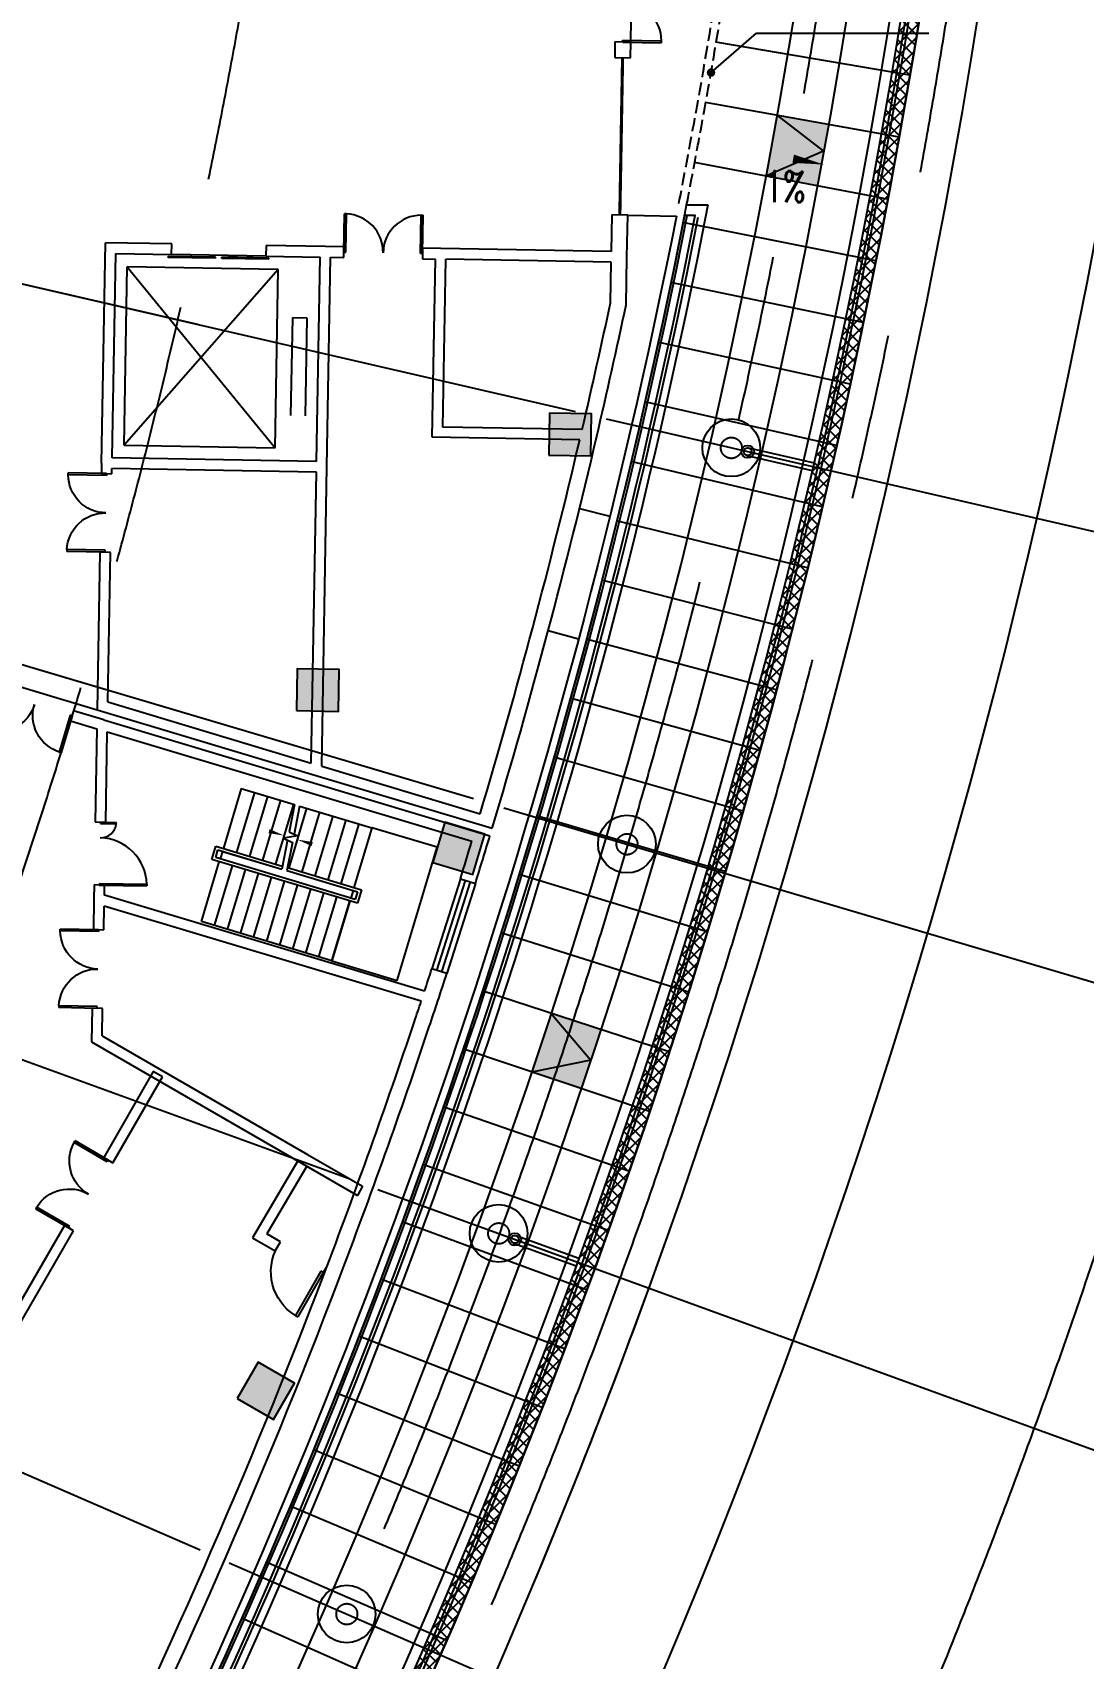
# Model space of a CAD drawing. Extents: x 1962160 to 37842216, y -162679 to 2997677.
# Drawn here: x 37725001 to 37745043, y 2705014 to 2736018 of the extents above; entities that cross this region are included whole.
import ezdxf
from ezdxf.enums import TextEntityAlignment as Align

# ---------------------------------------------------------------- set-up
doc = ezdxf.new("R2010")
doc.units = 0
doc.header["$LTSCALE"] = 1000
for name, pattern in [('__DASH', [0.35, 0.25, -0.1]), ('CENTER', [2, 1.25, -0.25, 0.25, -0.25]), ('CENTER2', [28.575000000000003, 19.05, -3.175, 3.175, -3.175]), ('DASH', [0.35, 0.25, -0.1]), ('HIDDEN', [0.375, 0.25, -0.125])]:
    doc.linetypes.add(name, pattern=pattern)
doc.layers.get('0').update_dxf_attribs({"color": 8})
doc.layers.get('Defpoints').update_dxf_attribs({"color": 8})
for name, color, linetype in [('#幕墙线-平面', 8, 'Continuous'), ('#标注', 8, 'Continuous'), ('#虚线', 8, 'HIDDEN'), ('#轴线', 8, 'CENTER2'), ('1-WIN-1', 8, 'Continuous'), ('A-AL-E', 8, 'Continuous'), ('A-COLS-PLAN-C', 8, 'DASH'), ('A-COLS-PLAN-S', 8, 'DASH'), ('A-DETL-ALUM', 8, 'Continuous'), ('A-DIMS-LEAD', 8, 'Continuous'), ('A-DIMS-SYMB', 8, 'Continuous'), ('A-FLOR', 8, 'Continuous'), ('A-FLOR-UNDR', 8, '__DASH'), ('A-GRID', 8, 'CENTER'), ('A-HATH', 8, 'Continuous'), ('A-ROOF-DRAN', 8, 'Continuous'), ('A-STRS-HRAL', 8, 'Continuous'), ('COLUMN', 8, 'Continuous'), ('DIM', 8, 'Continuous'), ('G-ACCS', 8, 'Continuous'), ('PUB_HATCH', 8, 'Continuous'), ('周边建筑', 8, 'Continuous'), ('建-填充', 8, 'Continuous'), ('水-雨水-压力流-标识', 8, 'Continuous')]:
    doc.layers.add(name, color=color, linetype=linetype)
doc.layers.add('A-X-CHEK', color=8, linetype='Continuous', plot=False)
doc.styles.add('#文字', font='jrs.shx', dxfattribs={"width": 0.7, "bigfont": 'hztxt.shx'})
doc.styles.add('_TCH_DIM', font='SIMPLEX', dxfattribs={"bigfont": 'GBCBIG'})
doc.styles.add('JHZX', font='jrs.shx', dxfattribs={"width": 0.6, "bigfont": 'jhz.shx'})
doc.dimstyles.new('JZBZ-600', dxfattribs={"dimscale": 600, "dimtxt": 3, "dimasz": 1.5, "dimexe": 1, "dimexo": 1, "dimgap": 0.5, "dimtad": 1, "dimdec": 0, "dimdsep": 46, "dimtxsty": 'JHZX', "dimblk1": 'ARCHTICK', "dimblk2": 'ARCHTICK', "dimsah": 1, "dimcen": 0, "dimclrd": 1, "dimclre": 1, "dimclrt": 2, "dimadec": 1, "dimazin": 2, "dimtfac": 1, "dimtdec": 0, "dimtix": 1, "dimtmove": 0, "dimatfit": 3, "dimfxl": 1, "dimtolj": 1, "dimlwd": -1, "dimlwe": -1, "dimarcsym": 1})

# ---------------------------------------------------------------- blocks, each defined once
blk = doc.blocks.new('排水沟区域')
at = {"layer": 'A-HATH'}
h = blk.add_hatch(dxfattribs=at)
h.set_pattern_fill('ANSI37', color=256, scale=100)
h.set_pattern_definition([(45, (0, 0), (-112.2532015133644, 112.2532015133644), []), (135, (0, 0), (-112.2532015133644, -112.2532015133644), [])])
edge = h.paths.add_edge_path()
edge.add_arc((35778522.43798675, 2918796.431129921), 1000.000000004119, 120.2513389293086, 180.0611081181993)
edge.add_arc((35647972.51224888, 2918657.177441949), 129550.0000067052, -26.115268491145287, 0.06111572363391815, ccw=False)
edge.add_arc((35744722.34777939, 2871227.947781294), 21800.00000028814, 300.02065612525064, 333.8847315070043, ccw=False)
edge.add_line((35755629.15340651, 2852352.524844979), (35755680.94668974, 2851978.750137373))
edge.add_arc((35744722.34777935, 2871227.947781334), 22150.00000034079, 299.6529283032327, 333.8847315069859)
edge.add_arc((35647972.51224888, 2918657.177441952), 129900.000006708, 333.8847315088539, 360.0611157236328)
edge.add_arc((35778522.43798663, 2918796.431262648), 650.0000000304941, 140.4372062808601, 180.0611157224816, ccw=False)
edge.add_arc((35647972.51119545, 2918657.17751794), 130050.0010594674, 0.2437463736575025, 0.4419274721068583)
blk.add_lwpolyline([(35778018.6438231, 2919660.254862337, 0.267059757463226), (35777522.43855549, 2918795.364592261, -0.1147152888506291), (35764296.79246084, 2861632.057232466, -0.1488447251193125), (35755629.15340651, 2852352.524844979), (35755680.94668974, 2851978.750137373, 0.1504851812571762), (35764611.06106812, 2861477.994769538, 0.1147152888506304), (35777872.43835638, 2918795.737926901, -0.1746354431980764), (35778021.33543294, 2919210.431541297, 0.0008647283863250318)], format="xyb", close=True, dxfattribs=at)
blk = doc.blocks.new('A$C58e34137')
at = {"layer": 'A-X-CHEK'}
blk.add_blockref('排水沟区域', (-35647972.51433039, -2918657.17947907), dxfattribs=at)
blk = doc.blocks.new('雨水立管')
for radius in [80, 50]:
    blk.add_circle((-3.725290298461914e-09, 2.328306436538696e-10), radius)
blk = doc.blocks.new('雨水')
at = {"layer": 'A-DIMS-SYMB'}
blk.add_lwpolyline([(35773154.04282834, 2895517.364936543, 0, 0, 0), (35774411.62399225, 2895276.578860641, 0, 160, 0), (35773822.32851091, 2895389.409865567, 0, 0, 0)], format="xyseb", dxfattribs=at)
at = {"layer": 'A-ROOF-DRAN'}
for points in [[(35772971.64538149, 2889875.82624133), (35774219.73676629, 2889591.032128389)], [(35772938.27554976, 2889729.58515842), (35774185.99768312, 2889444.875302638)], [(35768488.64973418, 2874713.077575746), (35769685.12962026, 2874281.043379309)], [(35768539.59348456, 2874854.161714816), (35769736.42927828, 2874421.999004499)]]:
    blk.add_lwpolyline(points, dxfattribs=at)
at = {"xscale": 1.5, "yscale": 1.5, "zscale": 1.5}
for p in [(35772954.96046563, 2889802.705699875), (35768514.12160937, 2874783.61964528)]:
    blk.add_blockref('雨水立管', p, dxfattribs=at)
at = {"layer": 'A-DIMS-SYMB', "style": '_TCH_DIM', "width": 0.7058823529411765}
blk.add_text('1%', height=595, dxfattribs=at).set_placement((35773269.26911282, 2894557.45699048))
blk = doc.blocks.new('1100')
at = {"layer": 'A-DETL-ALUM', "ltscale": 0.3}
blk.add_circle((35572079.41488183, 2737404.62498665), 550, dxfattribs=at)
blk = doc.blocks.new('_YZHK')
blk.add_circle((0, 0), 0.5)
blk = doc.blocks.new('ASDFASD')
at = {"layer": 'A-COLS-PLAN-C', "ltscale": 0.3, "xscale": 400, "yscale": 400, "zscale": 400}
for p in [(35772643.1620449, 2889874.690037264), (35770653.49733203, 2882317.414085707), (35768206.18308521, 2874895.700102059), (35765310.34877324, 2867637.234071605)]:
    blk.add_blockref('_YZHK', p, dxfattribs=at)
blk = doc.blocks.new('$DORLIB2D$00000127')
for points in [[(-0.5333333333328483, 0.7948983154366971), (-0.5333333333328483, 0.690405644187237)], [(-0.03333333333284827, 0.7948983154366971), (-0.5333333333328483, 0.7948983154366971)], [(-0.03333333333284827, 0.690405644187237), (-0.5333333333328483, 0.690405644187237)], [(-0.03333333333284827, 0.7948983154366971), (-0.03333333333284827, 0.690405644187237)], [(0.5333333333328483, 0.7948983154366971), (0.03333333333284827, 0.7948983154366971)], [(0.03333333333284827, 0.7948983154366971), (0.03333333333284827, 0.690405644187237)], [(0.5333333333328483, 0.690405644187237), (0.03333333333284827, 0.690405644187237)], [(0.5333333333328483, 0.7948983154366971), (0.5333333333328483, 0.690405644187237)], [(0.5, 0.4999999999999858), (-0.5, 0.4999999999999858)]]:
    blk.add_lwpolyline(points)
blk = doc.blocks.new('$DorLib2D$00000002')
at = {"layer": '1-WIN-1'}
for p, q in [((-0.5000000000002274, 1.70530256582424e-13), (-0.5, 0.4875000000000114)), ((-0.4750000000001364, 0.4875000000002387), (-0.5, 0.4875000000000114)), ((-0.4750000000001364, 1.70530256582424e-13), (-0.4750000000001364, 0.4875000000002387)), ((0.4749999999999091, 5.684341886080801e-14), (0.4749999999999091, 0.4875000000001251)), ((0.4749999999999091, 0.4875000000001251), (0.4999999999997726, 0.4875000000001251)), ((0.5, -5.684341886080801e-14), (0.4999999999997726, 0.4875000000001251)), ((-0.5000000000002274, 1.70530256582424e-13), (-0.4750000000001364, 1.70530256582424e-13)), ((0.5, -5.684341886080801e-14), (0.4749999999999091, 5.684341886080801e-14))]:
    blk.add_line(p, q, dxfattribs=at)
for centre, start, end in [((-0.4875000000001819, 5.684341886080801e-14), 0, 88.53071642340379), ((0.4874999999999545, 5.684341886080801e-14), 91.46928357659621, 180)]:
    blk.add_arc(centre, 0.4875, start, end, dxfattribs=at)
blk = doc.blocks.new('$DorLib2D$00000225')
for p, q in [((0.4750000000000032, -0.001447885298549778), (0.4750000000000032, 0.7521225008925327)), ((0.4750000000000032, 0.7521225008925327), (0.5000000000000036, 0.7521225008925363)), ((0.5000000000000036, -0.001447885298549778), (0.5000000000000036, 0.7521225008925363)), ((-0.4999999999999982, -3.552713678800501e-15), (-0.5, 0.252035990386009)), ((-0.4750000000000014, 0.252035990386009), (-0.5, 0.252035990386009)), ((-0.4749999999999996, -3.552713678800501e-15), (-0.4750000000000014, 0.252035990386009)), ((-0.4749999999999996, -3.552713678800501e-15), (-0.4999999999999947, -3.552713678800501e-15)), ((0.4750000000000032, -0.001447885298549778), (0.4999999999999929, -0.001447885298549778))]:
    blk.add_line(p, q)
for centre, radius, start, end in [((0.5046168020419071, -0.001920809357812914), 0.7546247204382253, 92.24926861260724, 179.7237749158362), ((-0.5007908120542499, 0.002572563917482285), 0.2507930763238999, 359.7898704778746, 84.09743784757413)]:
    blk.add_arc(centre, radius, start, end)
blk = doc.blocks.new('$DorLib2D$00000213')
at = {"const_width": 0.02}
blk.add_lwpolyline([(0.5, 3.552713678800501e-15), (-0.5, 3.552713678800501e-15)], dxfattribs=at)
blk = doc.blocks.new('$DorLib2D$00000001')
for p, q in [((0.45, 0.9750000000000001), (0.5000000000000002, 0.9750000000000001)), ((0.45, 0), (0.45, 0.9750000000000001)), ((0.5, 0), (0.5, 0.9750000000000001)), ((0.5, 0), (0.45, 0))]:
    blk.add_line(p, q)
blk.add_arc((0.475, 0), 0.975, 91.4692835813538, 180)
blk = doc.blocks.new('$WINLIB2D$00000001')
for points in [[(-0.4999999999999964, 0.5000000000000142), (-0.4999999999999964, -0.4999999999999858)], [(-0.4999999999999964, 0.5000000000000142), (0.5000000000000036, 0.5000000000000142)], [(0.5000000000000036, -0.4999999999999858), (0.5000000000000036, 0.5000000000000142)], [(0.5000000000000036, 0.1666666666666714), (-0.4999999999999964, 0.1666666666666714)], [(0.5000000000000036, -0.1666666666666572), (-0.4999999999999964, -0.1666666666666572)], [(-0.4999999999999964, -0.4999999999999858), (0.5000000000000036, -0.4999999999999858)]]:
    blk.add_lwpolyline(points)
blk = doc.blocks.new('_FZH')
blk.add_lwpolyline([(-0.5, -0.5), (0.5, -0.5), (0.5, 0.5), (-0.5, 0.5)], close=True)
at = {"layer": 'PUB_HATCH'}
blk.add_solid([(-0.5, -0.5), (0.5, -0.5), (-0.5, 0.5), (0.5, 0.5)], dxfattribs=at)
blk = doc.blocks.new('567')
at = {"layer": '周边建筑'}
for p, q in [((48119.17453434318, 114871.0803025137), (46663.73094493151, 115233.9631459117)), ((48119.17453434318, 114871.0803025137), (48046.59796566516, 114579.9915846284)), ((48410.26304177195, 114798.5037863031), (48119.17453434318, 114871.0803025137)), ((48337.68647309393, 114507.4150684252), (48410.26304177195, 114798.5037863031)), ((51321.15032661706, 114072.7380995154), (51545.86367882043, 114974.0141281481)), ((48046.59796566516, 114579.9915846284), (48337.68647309393, 114507.4150684252)), ((51321.15022060275, 114072.738099508), (51248.57365192473, 113781.6493816227)), ((52097.387023516, 113879.2005277053), (51321.15022060275, 114072.738099508)), ((52977.55277392268, 113659.7505589873), (52097.387023516, 113879.2005277053)), ((51927.78088219464, 113612.3039993797), (51141.05523239821, 110456.9197631697)), ((51248.57365192473, 113781.6493816227), (51927.78088219464, 113612.3039993797)), ((52121.84002745897, 113563.9196202601), (51359.30662692338, 110505.5651962236)), ((52876.95489349961, 113375.6483387947), (52121.84002745897, 113563.9196202601)), ((55106.84412398934, 112308.7072553486), (54464.25292237848, 109731.4149145856)), ((56566.64806012809, 111916.818761446), (56837.30187895149, 112452.3059324925)), ((55290.45740471035, 112218.4268051386), (54609.9276817143, 109488.9713779767)), ((58698.13871490955, 110813.7559397812), (58978.99105363339, 111343.9652982876)), ((51141.05523237586, 110456.9197631772), (51056.62225181609, 110118.2775746365)), ((54464.25292237848, 109731.4149145856), (51359.30662692338, 110505.5651962236)), ((51056.62225181609, 110118.2775746365), (51250.68139707297, 110069.8931955178)), ((51250.68139707297, 110069.8931955178), (51310.92224776745, 110311.506050982)), ((54609.9276817143, 109488.9713779767), (51310.92224776745, 110311.506050982)), ((58450.3251459524, 102171.5790712615), (62259.98390296847, 108850.6218798608)), ((60381.39190039039, 105859.8490807037), (62130.51702938974, 108926.3918761164)), ((50693.73940841109, 108662.8339852244), (50609.30642949045, 108324.1918032393)), ((50887.79855366051, 108614.4496061062), (50693.73940841109, 108662.8339852244)), ((50827.55783057958, 108372.8372625187), (50887.79855366051, 108614.4496061062)), ((60245.2048547864, 106024.7541384916), (61808.07391601056, 108764.7552855616)), ((50609.30642952025, 108324.1918032323), (50334.72507804632, 107222.9061539397)), ((54708.74082066119, 107405.1496589337), (50827.55783057958, 108372.8372625187)), ((58689.44413631409, 102187.1329231258), (62284.98449297249, 108490.786214381)), ((62932.74198210984, 108117.1281566839), (63085.4135536626, 108375.3848043159)), ((50528.78422328085, 107174.5217748135), (50779.17345148325, 108178.7781172544)), ((54563.32686891407, 107235.2827032362), (50779.17345148325, 108178.7781172544)), ((51859.9871089682, 107677.4129398321), (51791.03936871886, 107400.8786578397)), ((53664.73715986311, 107227.4382140036), (51859.9871089682, 107677.4129398321)), ((62248.59989178181, 107821.4974835515), (61604.50362291932, 106692.2765147164)), ((64550.47340518236, 106508.5320124403), (62248.59989178181, 107821.4974835515)), ((50829.41947612911, 107346.9125408009), (50132.68439842016, 104552.4607770965)), ((54128.42502965033, 106524.3780747498), (50829.41947612911, 107346.9125408009)), ((50829.41947612911, 107346.9125408009), (53431.68997030705, 103729.9263830781)), ((51791.03936871886, 107400.8786578397), (53595.78941961378, 106950.9039320126)), ((60245.2048547864, 106024.7541384916), (54708.74082066119, 107405.1496589337)), ((64634.90949630737, 107459.3813525294), (64482.23792475462, 107201.1247048974)), ((50334.72507804632, 107222.9061539397), (50528.78422328085, 107174.5217748135)), ((54563.32686891407, 107235.2827032362), (53619.83147609234, 103451.1293707788)), ((54757.38601416349, 107186.8983241171), (53813.89062131941, 103402.7449916606)), ((60142.27291001379, 105844.2952288394), (54757.38601416349, 107186.8983241171)), ((64866.70953001827, 106968.923554875), (61712.41340548545, 101433.4220325947)), ((60891.64830975235, 105442.5081084678), (61604.50362291932, 106692.2765147164)), ((61604.50362291932, 106692.2765147164), (62638.17512518167, 106102.6806993857)), ((61604.50362291932, 106692.2765147164), (62638.17512518167, 106102.6806993783)), ((65037.69479402155, 106865.0215123445), (61913.96922530234, 101383.1685225815)), ((50132.68439842016, 104552.4607770965), (54128.42502965033, 106524.3780747498)), ((53431.68997030705, 103729.9263830781), (54128.42502965033, 106524.3780747498)), ((61475.68436916918, 106466.432320945), (62509.35587140918, 105876.8365056212)), ((63906.37713633478, 105379.3110436052), (64550.47340518236, 106508.5320124403)), ((61346.86511539668, 106240.5881271809), (62380.53661765903, 105650.9923118497)), ((62865.17902337015, 106076.811215363), (61487.80392538011, 103662.0156050767)), ((62947.02443434298, 106099.2015861277), (61510.1942961514, 103580.1701941038)), ((61980.97847206891, 104950.4923119624), (62712.49392543733, 106232.975426577)), ((62035.90268191695, 104925.6847928092), (62734.88429621607, 106151.1300156116)), ((62035.90268191695, 104925.6847928092), (62690.29301603884, 106072.9531792854)), ((62690.29301603138, 106072.9531792849), (62820.58774320781, 105998.6343790372)), ((62712.49392543733, 106232.975426577), (62947.02443434298, 106099.2015861277)), ((62734.88429621607, 106151.1300156116), (62865.17902337015, 106076.811215363)), ((58135.09998716414, 102325.3464906146), (60142.27291001379, 105844.2952288394)), ((58233.747775428, 102094.6281087031), (60381.39190039039, 105859.8490807037)), ((61089.22660785168, 105788.8997396459), (62122.89811009169, 105199.3039243226)), ((61218.04586163163, 106014.7439334169), (62251.71736386418, 105425.1481180638)), ((62820.58774322271, 105998.6343790372), (61532.39520552754, 103740.1924413661)), ((63777.55788255483, 105153.4668498412), (62743.88638032228, 105743.0626651719)), ((63906.37713633478, 105379.3110436052), (62872.70563407242, 105968.9068589439)), ((62872.70563407987, 105968.906858928), (63906.37713633478, 105379.3110436052)), ((49899.26566594839, 105476.3738466427), (49593.23453427851, 104248.9500186597)), ((49835.67805865407, 104394.6247847974), (50093.32481121272, 105427.9894675165)), ((50093.32481121272, 105427.9894675165), (49899.26566594839, 105476.3738466427)), ((60891.64830974489, 105442.5081084366), (61389.81012478471, 105217.5042568371)), ((60960.40735407919, 105563.0555458819), (61994.07885634154, 104973.4597305511)), ((63648.73862878233, 104927.6226560697), (62615.06712654978, 105517.2184714084)), ((60316.3110852316, 104433.8345770468), (60841.88216558844, 105355.2587697352)), ((60702.76884655654, 105111.3671583454), (61736.44034879655, 104521.7713430151)), ((60831.58810032159, 105337.2113521099), (61865.25960256159, 104747.6155367647)), ((60841.88216558844, 105355.2587697352), (61324.22767155617, 105137.3986420035)), ((61324.22767155617, 105137.3986420035), (61437.26004695892, 105275.4619118352)), ((61437.26004695892, 105275.4619118352), (61417.05921090394, 105007.2489948794)), ((61417.05921090394, 105007.2489948794), (61535.36994766444, 105151.7595132659)), ((61535.36994766444, 105151.7595132659), (62035.9026819393, 104925.6847928315)), ((63519.91937502474, 104701.7784623057), (62486.24787276238, 105291.3742776359)), ((63906.37713633478, 105379.3110436052), (62618.18459863961, 103120.8691059346)), ((60573.94959278405, 104885.5229645744), (61607.6210950315, 104295.9271492506)), ((61275.66378724575, 103713.9440345541), (61931.21232788265, 104863.2429732233)), ((61357.50919821113, 103736.3344053249), (61986.13653775305, 104838.435454078)), ((61402.10047835112, 103814.5112416148), (61986.1365377605, 104838.4354540785)), ((61469.78749443591, 105071.6538984329), (61986.1365377754, 104838.4354541078)), ((63262.28086747974, 104250.0900747697), (62228.60936523974, 104839.6858901083)), ((63391.10012125224, 104475.9342685342), (62357.42861901224, 105065.5300838719)), ((67399.50770220906, 104095.3816701397), (68226.85643212497, 104982.6045603901)), ((67545.77844253182, 103958.9819981307), (68373.12717244774, 104846.2048883736)), ((68226.85643212497, 104982.6045603901), (68373.12717244774, 104846.2048883736)), ((53431.68997030705, 103729.9263830781), (50132.68439842016, 104552.4607770965)), ((60445.13033901155, 104659.6787708104), (61478.80184125155, 104070.0829554871)), ((63133.46161372215, 104024.2458810061), (62099.79011145979, 104613.8416963373)), ((53668.47666957974, 103232.8780359626), (49593.23453427851, 104248.9500186597)), ((53619.83147609234, 103451.1293707788), (49835.67805865407, 104394.6247847974)), ((60316.3110852316, 104433.8345770468), (61349.98258747905, 103844.2387617156)), ((63004.64235993475, 103798.4016872351), (61970.9708577022, 104387.9975025733)), ((62747.0038524121, 103346.7132996991), (61713.3323501572, 103936.3091150373)), ((62875.82310617715, 103572.5574934706), (61842.15160392225, 104162.1533088014)), ((64312.63348907977, 100785.1143522039), (67399.50770220906, 104095.3816701397)), ((64378.55868236721, 100562.5546295573), (67545.77844253182, 103958.9819981307)), ((67476.90521552414, 103885.1245045513), (68708.81488102674, 102713.5111540933)), ((67613.31147146225, 104031.4023052524), (68700.2905946821, 102997.6258132686)), ((69593.53813973814, 103955.5165308937), (69586.88846275955, 103948.3856253549)), ((69586.88846275955, 103948.3856253549), (69733.15920307487, 103811.985953338)), ((61510.1942961514, 103580.1701941038), (61275.66378724575, 103713.9440345541)), ((61487.80392538011, 103662.0156050767), (61357.50919821113, 103736.3344053249)), ((61402.10047835112, 103814.5112416148), (61532.39520552754, 103740.1924413661)), ((62618.18459863961, 103120.8691059346), (61584.51309639215, 103710.4649212654)), ((69733.15920307487, 103811.985953338), (69761.78619723022, 103842.6846461375)), ((53910.92019394785, 103378.5528021012), (53813.89062131941, 103402.7449916606)), ((53862.53581484407, 103184.493656843), (53910.92019394785, 103378.5528021012)), ((53668.47666957974, 103232.8780359626), (53862.53581484407, 103184.493656843)), ((55366.36378338188, 103015.6699587032), (55317.9794042632, 102821.6108134468)), ((58135.09998716414, 102325.3464906146), (55366.36378338188, 103015.6699587032)), ((68904.8901026845, 103217.0319237332), (68700.2905946821, 102997.6258132686)), ((68708.81488102674, 102713.5111540933), (69051.16084301472, 103080.6322517167)), ((69051.16084301472, 103080.6322517167), (68904.8901026845, 103217.0319237332)), ((55317.9794042632, 102821.6108134468), (58233.747775428, 102094.6281087031)), ((56935.17701458931, 99817.99120894866), (58233.74777543545, 102094.6281087096)), ((58450.3251459524, 102171.5790712615), (58152.86150626093, 101650.0697943787)), ((58326.58780916035, 101550.9780607074), (58586.51219155639, 102006.6740134726)), ((58586.51219155639, 102006.6740134726), (60311.12927398831, 101576.6786806434)), ((60359.51365309954, 101770.7378259003), (58689.44413631409, 102187.1329231258)), ((60311.12927398831, 101576.6786806434), (60359.51365309954, 101770.7378259003)), ((65331.81918361783, 101731.4292821661), (65195.41951159388, 101585.1585418433)), ((66716.20469132811, 100440.4689112003), (65331.81918361783, 101731.4292821661)), ((58152.86150626093, 101650.0697943787), (58326.58780916035, 101550.9780607074)), ((61523.86852463335, 101480.4315511808), (61475.48414550722, 101286.3724059244)), ((61712.41340548545, 101433.4220325947), (61523.86852463335, 101480.4315511808)), ((62350.50045077503, 101274.329063952), (61913.96922530234, 101383.1685225815)), ((65195.41951159388, 101585.1585418433), (66579.80501931906, 100294.198170878)), ((61475.48414550722, 101286.3724059244), (61737.57737217098, 101221.0252251695)), ((61737.57737217098, 101221.0252251695), (62302.1160716638, 101080.2699186951)), ((62302.1160716638, 101080.2699186951), (62350.50045077503, 101274.329063952)), ((63805.94404019415, 100911.4462205544), (63757.55966107547, 100717.3870752975)), ((64312.63348907977, 100785.1143522039), (63805.94404019415, 100911.4462205544)), ((63757.55966107547, 100717.3870752975), (64378.55868236721, 100562.5546295573)), ((66579.80501931906, 100294.198170878), (66716.20469132811, 100440.4689112003)), ((67813.23524376005, 99417.47137111425), (67676.8355717361, 99271.20063079102)), ((67676.8355717361, 99271.20063079102), (79451.63017948717, 88291.02702295082)), ((79588.02985151112, 88437.29776327312), (67813.23524376005, 99417.47137111425))]:
    blk.add_line(p, q, dxfattribs=at)
for points, format in [([(51545.86369138211, 114974.0141785215, -0.06666786033998978), (79983.71774893254, 97358.1270108968, -0.4327152502716894), (80756.21607623994, 85720.67174874991), (59352.30016976595, 62767.78205864877, -0.3893999561661833), (48564.77200990915, 61928.61147829099, 0.1645435660436389), (999.9999528080225, 78693.64650399983)], "xyb"), ([(62010.88027518988, 103317.6086767614, 0, 0, 0), (63685.53057420254, 106253.5831957385, 0, 0, 0), (62469.44645391405, 106947.2253314187, 0, 0, 0), (61503.30205063522, 105253.3938781624, 0, 80.00000000000001, 0), (61651.93965113908, 105513.9833325152, 0, 0, 0)], "xyseb"), ([(60794.79615491629, 104011.2508124486, 0, 0, 0), (61374.48279687762, 105027.5496843979, 0, 80.00000000000001, 0), (61225.84519637376, 104766.9602300525, 0, 0, 0)], "xyseb")]:
    blk.add_lwpolyline(points, format=format, dxfattribs=at)
for centre, radius, start, end in [((-7.594376802444458e-05, 1.762062311172485e-05), 125399.9999963526, 63.83695485029524, 65.00946607334805), ((-7.594376802444458e-05, 1.762062311172485e-05), 125099.9999963524, 63.86406238635232, 64.99625574999695), ((-7.74189829826355e-05, 1.46329402923584e-05), 125399.9999996831, 60.29999992535649, 63.83695485029524), ((-7.74189829826355e-05, 1.46329402923584e-05), 125099.9999996838, 60.39159984831343, 63.77035227026927), ((2970.458308264613, 4917.391211889219), 119655.18911576, 59.840985901391, 60.29706498607619), ((2970.458308264613, 4917.391211881768), 119355.1891157636, 59.84206860648553, 60.20104830683151), ((2970.458308264613, 4917.391211881768), 119655.1891157593, 58.71699678893339, 58.9790644854728), ((2970.458308264613, 4917.391211874317), 119355.1891157704, 58.76236918881271, 58.97798105667995), ((2970.458319418132, 4917.391230173875), 119655.1890943324, 58.46849443044822, 58.71699678893339), ((2970.458319425583, 4917.391230173875), 119355.1890943285, 58.46847138622127, 58.66632197004068), ((-0.0001886859536170959, 1.737521961331367e-05), 125399.9999626942, 56.1383439517594, 58.48665899331172), ((-0.0001886859536170959, 1.737521961331367e-05), 125099.9999626944, 56.1383439517594, 58.48668105167965), ((-0.0001907870173454285, 1.421524211764336e-05), 125099.9999664821, 50.59548439696344, 56.1383439517594), ((-0.0001907870173454285, 1.421524211764336e-05), 125399.9999664823, 50.59548439696344, 56.1383439517594)]:
    blk.add_arc(centre, radius, start, end, dxfattribs=at)
at = {"layer": 'COLUMN'}
for p, xscale, yscale, zscale, rotation in [((55148.38028835505, 112061.9437212986), 799.9999999999872, 799.9999999999872, 799.9999999999872, 76.0000000000087), ((62359.68607353419, 108218.6291913777), 799.999999999602, 799.999999999602, 799.999999999602, 60.30000000567606), ((58813.96137354523, 106278.5414052648), 799.9999999999872, 799.9999999999872, 799.9999999999872, 76.0000000000087), ((71608.89716223627, 102304.3987761899), 800.000000000408, 800.000000000408, 800.000000000408, 47.00000000001015)]:
    blk.add_blockref('_FZH', p, dxfattribs=dict(at, xscale=xscale, yscale=yscale, zscale=zscale, rotation=rotation))
at = {"layer": '周边建筑'}
for name, p, xscale, yscale, zscale, rotation in [('$DorLib2D$00000002', (47355.16445529461, 114906.9773652703), -1500, 1500, 1500, 346.0000000000175), ('$DorLib2D$00000213', (49829.41834683716, 114290.0765839671), 3000, 3000, -3000, 346.0000000000175), ('$DorLib2D$00000002', (50972.21040274203, 109366.3635903667), 1500.000000000001, 1500.000000000001, 200, 76.00000000003389), ('$WINLIB2D$00000001', (63783.82574192435, 107788.2547592078), -1800, 300.0000000000001, -1800, 149.4100248679912), ('$DORLIB2D$00000127', (50214.02494462579, 106325.4478107239), -1799.999999999999, 199.9999999999999, -1799.999999999999, 256.000000000043), ('$DorLib2D$00000001', (69319.02465288341, 103514.508938536), -999.9999999999997, 999.9999999999997, 1000, 226.9999999999989), ('$DorLib2D$00000002', (54614.44979909807, 103100.0818077698), -1499.999999999999, 1499.999999999999, -1499.999999999999, 166.0000000000201), ('$DorLib2D$00000225', (60917.49889931083, 101528.5551159154), 1200, 1200, -1200, 346.0000000000883), ('$DorLib2D$00000002', (57868.13065644354, 100949.0502916803), -1500, 1500, 1500, 240.300000005658), ('$DorLib2D$00000002', (63054.03005591035, 100995.8580696285), -1500, 1500, 200, 166.0000000000898), ('$DorLib2D$00000002', (67196.52013154328, 99855.83477099985), -1500.000000000001, 1500, 200, 137.0000000001527)]:
    blk.add_blockref(name, p, dxfattribs=dict(at, xscale=xscale, yscale=yscale, zscale=zscale, rotation=rotation))
blk = doc.blocks.new('总体道路0521')
at = {"layer": 'G-ACCS'}
for centre, radius, start, end in [((35647972.51118848, 2918657.176535503), 130.9999999943868, 334.3027157481605, 0.3469283966017434), ((35647972.51120091, 2918657.176530665), 130.9999866529376, 337.3401225515881, 339.9400981468689)]:
    blk.add_arc(centre, radius, start, end, dxfattribs=at)
blk = doc.blocks.new('A$C06ac024f')
at = {"layer": 'A-AL-E'}
for points in [[(147247.0268306136, 934.9976814794354), (130544.2487986535, 789.2347458549775, 0.411971782924628), (129899.9214165211, 138.5661601070315, -0.1147152888506085), (116638.5441282466, -57179.17699726066, -0.5535839278639791), (79298.22443350405, -61069.74940975336, 0.09623666010405146), (62126.00897890329, -46145.29982751934), (51398.89861740917, -39951.99977517687)], [(147245.6210697815, 1134.993029267993), (130542.5034915507, 989.2271304680035, 0.4119717829241812), (129699.9215302989, 138.3528260248713, -0.1147152888506127), (116458.9620669484, -57091.14130415907, -0.5535839278638499), (79455.80101504922, -60946.5843946375, 0.09623666010405128), (62226.00897887349, -45972.09474674379), (51522.52881834656, -39792.43759728689)], [(123777.9805633649, -24348.15376469167, -0.06675319751200123), (112989.6129839644, -56099.62711645942, -0.4327152502716672), (101614.8477521315, -59533.38213796448), (63025.62622740865, -37253.88470285665, -0.3161234074541413), (59062.56976918876, -27379.22548662778, -0.3161234074541413)]]:
    blk.add_lwpolyline(points, format="xyb", dxfattribs=at)
for centre, radius in [((-0.004684269428253174, 0.00567364227026701), 126199.999999992), ((-0.004684276878833771, 0.005673648323863745), 126199.9999999989)]:
    blk.add_arc(centre, radius, 333.5954845277489, 348.8759926821506, dxfattribs=at)
at = {"layer": 'A-DIMS-LEAD'}
for p, q in [((124282.4456423372, -21626.25245886715), (125148.3182021677, -20874.93944014516)), ((125148.3182021677, -20874.93944014516), (128438.8945246637, -20874.93944014516))]:
    blk.add_line(p, q, dxfattribs=at)
at = {"layer": 'A-DIMS-LEAD', "const_width": 80}
blk.add_lwpolyline([(124252.2334559262, -21652.46741246432, 1), (124312.6578287482, -21600.03750526998, 1)], format="xyb", close=True, dxfattribs=at)
at = {"layer": 'A-FLOR-UNDR'}
for points in [[(124473.3332377225, -19554.74174378812, -0.009196929417099948), (123669.9283378795, -24119.44013872463, -0.009196929417099948)], [(124621.5157828629, -19578.02120499965, -0.009196929417098048), (123817.154448621, -24148.15376469167)]]:
    blk.add_lwpolyline(points, format="xyb", dxfattribs=at)
at = {"layer": 'A-STRS-HRAL'}
blk.add_lwpolyline([(107626.9789506048, -66090.61860063765, 0.1478818297267307), (116144.6934596747, -56937.07884122431, 0.1147152888506323), (129349.9217294008, 137.9794913837686, -0.2921176914160799), (130044.202333577, 1227.491356804036, -0.0004314041199048056), (130046.12688227, 1003.083227803465, 0.2670597927611648), (129549.9216156229, 138.1928254636005, -0.1147152888506291), (116324.2755209729, -57025.11453433149, -0.1488447251181333), (107656.6364667341, -66304.6469217604), (107626.9789505079, -66090.6186006954)], format="xyb", dxfattribs=at)
blk.add_lwpolyline([(124224.6663587168, -24148.15376469167, -0.06731369427257837), (113347.8836701885, -56277.50942415465, -0.2464161646341747), (106912.8993210867, -60937.34605284547), (106885.4474986643, -60739.23548219865, 0.2463790203140951), (113168.7483270764, -56188.5682703061, 0.06683138501878852), (123981.8070139214, -24348.15376469167), (123777.9805633724, -24348.15376469167, 0.0004038850595433777), (123817.154448621, -24148.15376469167)], format="xyb", close=True, dxfattribs=at)
at = {"xscale": 1000, "yscale": 1000, "zscale": 1000}
blk.add_blockref('总体道路0521', (-35647972511.19448, -2918657176.530752), dxfattribs=at)
at = {"layer": 'A-COLS-PLAN-S'}
blk.add_blockref('ASDFASD', (-35647972.51693987, -2918657.171766797), dxfattribs=at)
at = {"layer": 'A-ROOF-DRAN'}
blk.add_blockref('雨水', (-35647972.51693987, -2918657.171766797), dxfattribs=at)
at = {"layer": '周边建筑', "rotation": 283.0000003899075}
blk.add_blockref('567', (-0.006137371063232422, 0.004641769453883171), dxfattribs=at)
at = {"layer": '水-雨水-压力流-标识'}
for p in [(-35447410.86299893, -2766185.298812206), (-35449400.52771179, -2773742.574763766), (-35451847.84195861, -2781164.288747412), (-35454743.67627047, -2788422.754777938)]:
    blk.add_blockref('1100', p, dxfattribs=at)
blk = doc.blocks.new('A$C41f195f4')
at = {"layer": '建-填充', "ltscale": 10}
h = blk.add_hatch(color=256, dxfattribs=at)
h.dxf.hatch_style = 1
edge = h.paths.add_edge_path()
edge.add_arc((1.490116119384766e-08, -4.093162715435028e-07), 128529.4436855306, 41.73338741296622, 42.2627046230661)
edge.add_line((95120.65947499871, 86440.0256541227), (94380.59145446867, 85767.49362886185))
edge.add_arc((0, -6.05359673500061e-07), 127529.4436856682, 41.73338654166781, 42.26270395520578, ccw=False)
edge.add_line((95168.90122434497, 84891.92686247686), (95915.1503456235, 85557.59363271762))
edge = h.paths.add_edge_path()
edge.add_line((126522.1468379423, -22626.62709206855), (125537.7572491169, -22450.62385626091))
edge.add_arc((2.235174179077148e-08, 3.175809979438782e-07), 127529.4436853002, 349.33135270336044, 349.8606591990783, ccw=False)
edge.add_line((125325.0013060719, -23609.38487775251), (126307.7230193019, -23794.47414262081))
edge.add_arc((7.450580596923828e-09, 3.529712557792664e-07), 128529.4436853262, 349.3313706799934, 349.8606770572167)
edge = h.paths.add_edge_path()
edge.add_line((116525.2958788723, -54237.19493471365), (115618.6726544723, -53815.25378822349))
edge.add_arc((-2.235174179077148e-08, 1.741573214530945e-07), 127529.4436853577, 334.510855149744, 335.0401556971758, ccw=False)
edge.add_line((115116.5989139006, -54881.03188870195), (116019.2856694683, -55311.33018460497))
edge.add_arc((-2.235174179077148e-08, 3.664754331111908e-07), 128529.4436854444, 334.5108757880715, 335.040176263289)
edge = h.paths.add_edge_path()
edge.add_line((122183.9568480402, -39886.0700370525), (121233.3133076951, -39575.78490833752))
edge.add_arc((0, -4.484318196773529e-07), 127529.4436851242, 341.3917796160863, 341.9210830273223, ccw=False)
edge.add_line((120862.540827781, -40694.04417512147), (121810.277470693, -41013.09786588885))
edge.add_arc((-2.235174179077148e-08, 1.052394509315491e-07), 128529.4436853217, 341.3917991804801, 341.9211024972199)
at = {"layer": 'DIM', "ltscale": 10}
for points in [[(125537.7572491169, -22450.62385626091), (126429.7677159607, -23137.23685602704), (125325.0013060719, -23609.38487775158)], [(121233.3133076951, -39575.78490833798), (121992.5295225009, -40467.7727919952), (120862.540827781, -40694.044175121)]]:
    blk.add_lwpolyline(points, dxfattribs=at)
blk = doc.blocks.new('A$C80b62fe7')
at = {"layer": '#幕墙线-平面'}
for points in [[(218646.7388422862, 190065.3955623615), (201593.5581931472, 189916.5747094234, 0.4119717829255389), (200691.4998581558, 189005.6386893718, -0.1147152888506106), (187456.6657422855, 131802.6192673431, -0.5535839278639024), (150554.6522832364, 127957.7149734693, 0.09623666010403958), (133307.5872725919, 142947.2166410601), (122272.0149562731, 149318.607285982)], [(218649.0077415183, 189805.4054623647), (201595.8270923793, 189656.5846094266, 0.411971782924628), (200951.4997102469, 189005.9160236786, -0.1147152888506085), (187690.1224219725, 131688.1728663109, -0.5535839278639791), (150349.8027272299, 127797.6004538182, 0.09623666010405146), (133177.5872726291, 142722.0500360522), (122142.0149563104, 149093.4406809756)], [(195084.6700434908, 164469.0136061809, -0.06675319751200197), (184274.0672237352, 132652.0992471087, -0.4327152502716498), (172536.4260458574, 129108.8011206249), (133941.2579975277, 151391.7317827353, -0.3343935613356593), (130022.9198136404, 162147.9228028324, -0.3343935613356593)], [(194829.5588570908, 164519.1960988799, -0.06675319751200183), (184041.1912776902, 132767.7227471122, -0.4327152502716672), (172666.4260458574, 129333.9677256071), (134077.2045211345, 151613.4651607149, -0.3341902026022402), (130271.6078319177, 162072.0659009404)]]:
    blk.add_lwpolyline(points, format="xyb", dxfattribs=at)
for radius, start, end in [(128529.4436852644, 333.5022467601689, 195.775796910644), (127529.4436852644, 333.539850647279, 195.7883970499479)]:
    blk.add_arc((71051.57360945642, 188867.3555372115), radius, start, end, dxfattribs=at)
blk = doc.blocks.new('DASWQE')
at = {"layer": '#幕墙线-平面', "ltscale": 10}
for points in [[(128077.9521761835, -21680.59403633093), (124380.5517086089, -21054.7108354927)], [(127872.2074594945, -22862.82027144125), (124180.7465045303, -22202.80813772092)], [(127655.550418511, -24043.09544529673), (123970.3439970613, -23349.01070263563)], [(127427.9995422512, -25221.31883588992), (123749.3621414751, -24493.22071590507)], [(127189.5742493868, -26397.38989630807), (123517.8197958693, -25635.3405332421)], [(126940.294886604, -27571.2082633134), (123275.7367195338, -26775.27268873202)], [(126680.1827268302, -28742.67376590613), (123023.1335712969, -27912.9199031461)], [(126409.2599674463, -29911.6864338778), (122760.0319077447, -29048.18509225268)], [(126127.5497283936, -31078.14650633652), (122486.4541813582, -30180.9713750938)], [(125835.0760501772, -32241.95444022398), (122202.4237386584, -31311.18208225444)], [(125531.8638918474, -33403.01091881003), (121907.9648181498, -32438.72076411545)], [(125217.939128831, -34561.21686016722), (121603.1025482863, -33563.49119908502)], [(124893.328550756, -35716.47342562489), (121287.8629453331, -34685.39740180084)], [(124558.0598591715, -36868.68202820839), (120962.2729111165, -35804.34363133227)], [(124212.1616651267, -38017.74434104655), (120626.3602307439, -36920.23439934291)], [(123855.6634867936, -39163.56230576662), (120280.1535702646, -38032.97447824711)], [(123488.595746927, -40306.03814086178), (119923.6824741513, -39142.46890932741)], [(123110.9897702485, -41445.07435003389), (119556.9773628414, -40248.62301084446)], [(122722.8777807951, -42580.57373051532), (119180.069530122, -41351.34238611627)], [(122324.2928991765, -43712.43938136287), (118792.991140455, -42450.5329315695)], [(121915.2691397071, -44840.57471172791), (118395.7752262205, -43546.10084477626)], [(121495.8414075524, -45964.88344909903), (117988.455684945, -44637.95263245283)], [(121066.0454957262, -47085.26964751724), (117571.0672763437, -45725.99511844479)], [(120625.9180820361, -48201.63769576466), (117143.6456193924, -46810.13545167306)], [(120175.4967259616, -49313.89232552284), (116706.2271892875, -47890.28111405764)], [(119714.8198654354, -50421.93861950282), (116258.849314332, -48966.339928417)], [(119714.8198654354, -50421.93861950282), (116258.849314332, -48966.339928417)], [(119243.9268135726, -51525.68201954616), (115801.5501727313, -50038.22006633086)], [(118762.8577553332, -52625.02833469352), (115334.3687893748, -51105.83005597861)]]:
    blk.add_lwpolyline(points, dxfattribs=at)
at = {"layer": 'DIM', "ltscale": 10}
blk.add_blockref('A$C80b62fe7', (-71047.03888088465, -188862.9763723449), dxfattribs=at)
blk = doc.blocks.new('_ARCHTICK')
at = {"const_width": 0.15}
blk.add_lwpolyline([(-0.5, -0.5), (0.5, 0.5)], dxfattribs=at)
blk = doc.blocks.new('*D138')
at = {"layer": '#标注', "color": 1, "transparency": 16777216}
for p, q in [((36900352.43153353, 2883185.303751893), (36888367.31846923, 2886735.946628369)), ((36897963.247935, 2875940.810231941), (36886217.25704244, 2880216.520459756))]:
    blk.add_line(p, q, dxfattribs=at)
blk.add_arc((36780603.454049, 2918661.469190594), 112993.4582867422, 339.9977638093456, 343.4978436473896, dxfattribs=at)
at = {"layer": 'Defpoints', "color": 0, "transparency": 16777216}
for p in [(36780603.454049, 2918661.469190594), (36900927.71696062, 2883014.872893821), (36887546.01811577, 2882181.205945607), (36898527.05549785, 2875735.576141005)]:
    blk.add_point(p, dxfattribs=at)
at = {"layer": '#标注', "color": 1, "transparency": 16777216, "xscale": 900, "yscale": 900, "zscale": 900}
for p, rotation in [((36888942.60389632, 2886565.515770297), 73.4978436473895), ((36886781.06460528, 2880011.286368821), 249.9977638093456)]:
    blk.add_blockref('_ARCHTICK', p, dxfattribs=dict(at, rotation=rotation))
at = {"layer": '#标注', "color": 2, "transparency": 16777216, "insert": (36886772.26162453, 2883647.7345469), "char_height": 1800, "attachment_point": 5, "rotation": 71.74780372836794, "style": 'JHZX'}
blk.add_mtext('\\A1;3.5°', dxfattribs=at)
blk = doc.blocks.new('*D139')
at = {"layer": '#标注', "color": 1, "transparency": 16777216}
for p, q in [((36902294.88674013, 2890562.160793314), (36890115.36245207, 2893374.48867484)), ((36900352.43153355, 2883185.303751908), (36888367.31846939, 2886735.946628325))]:
    blk.add_line(p, q, dxfattribs=at)
blk.add_arc((36780603.45404897, 2918661.469190434), 112993.4582868853, 343.4978436474741, 346.9979315301564, dxfattribs=at)
at = {"layer": 'Defpoints', "color": 0, "transparency": 16777216}
for p in [(36780603.45404897, 2918661.469190434), (36902879.50390597, 2890427.169055), (36889573.6585089, 2888778.093283592), (36900927.71696064, 2883014.872893838)]:
    blk.add_point(p, dxfattribs=at)
at = {"layer": '#标注', "color": 1, "transparency": 16777216, "xscale": 900, "yscale": 900, "zscale": 900}
for p, rotation in [((36890699.9796179, 2893239.496936526), 76.99793153015641), ((36888942.60389647, 2886565.515770255), 253.4978436474741)]:
    blk.add_blockref('_ARCHTICK', p, dxfattribs=dict(at, rotation=rotation))
at = {"layer": '#标注', "color": 2, "transparency": 16777216, "insert": (36888711.81442618, 2890194.651098248), "char_height": 1800, "attachment_point": 5, "rotation": 75.24788758881526, "style": 'JHZX'}
blk.add_mtext('\\A1;3.5°', dxfattribs=at)
blk = doc.blocks.new('*D140')
at = {"layer": '#标注', "color": 1, "transparency": 16777216}
for p, q in [((36904124.43904544, 2900196.849282889), (36891761.80345488, 2902044.886417978)), ((36902294.88674014, 2890562.160793304), (36890115.36245205, 2893374.488674852))]:
    blk.add_line(p, q, dxfattribs=at)
blk.add_arc((36780603.45404898, 2918661.469190525), 112993.4582868654, 346.9979315301097, 351.498055811947, dxfattribs=at)
at = {"layer": 'Defpoints', "color": 0, "transparency": 16777216}
for p in [(36780603.45404898, 2918661.469190525), (36904717.84555379, 2900108.143500405), (36891327.7382329, 2896130.279528539), (36902879.50390597, 2890427.16905499)]:
    blk.add_point(p, dxfattribs=at)
at = {"layer": '#标注', "color": 1, "transparency": 16777216, "xscale": 900, "yscale": 900, "zscale": 900}
for p, rotation in [((36892355.20996323, 2901956.180635493), 81.49805581194691), ((36890699.97961788, 2893239.496936535), 256.9979315301097)]:
    blk.add_blockref('_ARCHTICK', p, dxfattribs=dict(at, rotation=rotation))
at = {"layer": '#标注', "color": 2, "transparency": 16777216, "insert": (36890434.25135738, 2897805.456188572), "char_height": 1800, "attachment_point": 5, "rotation": 79.24799367102835, "style": 'JHZX'}
blk.add_mtext('\\A1;4.5°', dxfattribs=at)
blk = doc.blocks.new('*D161')
at = {"layer": '#标注', "color": 1, "transparency": 16777216}
for p, q in [((36895136.25227564, 2868855.705937676), (36883673.20210895, 2873840.530997375)), ((36891881.99417457, 2861956.421528554), (36880744.64742598, 2867631.763580071))]:
    blk.add_line(p, q, dxfattribs=at)
blk.add_arc((36780603.45404898, 2918661.469190499), 112993.4582867596, 332.9976294272797, 336.4976923137912, dxfattribs=at)
at = {"layer": 'Defpoints', "color": 0, "transparency": 16777216}
for p in [(36780603.45404898, 2918661.469190499), (36882302.93838355, 2869419.85567425), (36895686.47868364, 2868616.434334811), (36892416.5868185, 2861684.005110079)]:
    blk.add_point(p, dxfattribs=at)
at = {"layer": '#标注', "color": 1, "transparency": 16777216, "xscale": 900, "yscale": 900, "zscale": 900}
for p, rotation in [((36884223.42851695, 2873601.259394512), 66.49769231379123), ((36881279.24006991, 2867359.347161599), 242.9976294272797)]:
    blk.add_blockref('_ARCHTICK', p, dxfattribs=dict(at, rotation=rotation))
at = {"layer": '#标注', "color": 2, "transparency": 16777216, "insert": (36881713.6756699, 2870969.7466437), "char_height": 1800, "attachment_point": 5, "rotation": 64.74766087053548, "style": 'JHZX'}
blk.add_mtext('\\A1;3.5°', dxfattribs=at)
blk = doc.blocks.new('*D162')
at = {"layer": '#标注', "color": 1, "transparency": 16777216}
for p, q in [((36897963.24793501, 2875940.810231948), (36886217.25704238, 2880216.520459775)), ((36895136.25227564, 2868855.70593768), (36883673.20210886, 2873840.530997409))]:
    blk.add_line(p, q, dxfattribs=at)
blk.add_arc((36780603.45404895, 2918661.469190462), 112993.4582866792, 336.4976923138119, 339.9977638094157, dxfattribs=at)
at = {"layer": 'Defpoints', "color": 0, "transparency": 16777216}
for p in [(36780603.45404895, 2918661.469190462), (36885119.42621619, 2875720.426148614), (36898527.05549785, 2875735.576141017), (36895686.47868364, 2868616.434334815)]:
    blk.add_point(p, dxfattribs=at)
at = {"layer": '#标注', "color": 1, "transparency": 16777216, "xscale": 900, "yscale": 900, "zscale": 900}
for p, rotation in [((36886781.06460522, 2880011.286368839), 69.99776380941569), ((36884223.42851686, 2873601.259394543), 246.4976923138118)]:
    blk.add_blockref('_ARCHTICK', p, dxfattribs=dict(at, rotation=rotation))
at = {"layer": '#标注', "color": 2, "transparency": 16777216, "insert": (36884436.64331953, 2877231.454447592), "char_height": 1800, "attachment_point": 5, "rotation": 68.24772806161378, "style": 'JHZX'}
blk.add_mtext('\\A1;3.5°', dxfattribs=at)
blk = doc.blocks.new('*D64')
at = {"layer": '#标注', "color": 1, "transparency": 16777216}
for p, q in [((36891695.55188898, 3015232.356518981), (36904144.47523779, 3026054.040486193)), ((36900436.30621282, 2833177.681112401), (36913864.71399576, 2823598.411785046))]:
    blk.add_line(p, q, dxfattribs=at)
blk.add_arc((36780603.45404895, 2918661.4691905), 163093.4582867715, 324.4975139136729, 40.99999999998872, dxfattribs=at)
at = {"layer": 'Defpoints', "color": 0, "transparency": 16777216}
for p in [(36891242.72614085, 3014838.721101587), (36780603.45404895, 2918661.4691905), (36941218.33693203, 2890335.941262602), (36899947.85202042, 2833526.124080375)]:
    blk.add_point(p, dxfattribs=at)
at = {"layer": '#标注', "color": 1, "transparency": 16777216, "xscale": 900, "yscale": 900, "zscale": 900}
for p, rotation in [((36903691.64948966, 3025660.405068799), 130.9999999999887), ((36913376.25980336, 2823946.854753019), 234.4975139136729)]:
    blk.add_blockref('_ARCHTICK', p, dxfattribs=dict(at, rotation=rotation))
at = {"layer": '#标注', "color": 2, "transparency": 16777216, "insert": (36944707.88074233, 2926540.40157154), "char_height": 1800, "attachment_point": 5, "rotation": 272.7487569568309, "style": 'JHZX'}
blk.add_mtext('\\A1;76.5°', dxfattribs=at)
blk = doc.blocks.new('*U246')
blk.add_line((20, 4.898587196589413e-16), (0, 0))
blk.add_circle((24, 0), 4)
at = {"style": 'JHZX', "width": 0.75}
blk.add_attdef('AXES', text='', height=4, dxfattribs=at).set_placement((23.99999999999997, 0), align=Align.MIDDLE_CENTER)
blk = doc.blocks.new('DOTE-11')
at = {"layer": '#虚线', "ltscale": 20}
blk.add_arc((36780598.51695531, 2918657.177440438), 117099.9999999995, 329.9999999848261, 50.90588039648975, dxfattribs=at)
at = {"layer": '#轴线'}
for p, q in [((36902881.9600861, 2890425.820120357), (36923441.16845285, 2885679.352873758)), ((36900930.39368151, 2883013.251680169), (36921161.49008702, 2877020.527906987)), ((36898529.94086418, 2875733.649453137), (36918357.45516258, 2868517.024429048)), ((36895689.55629089, 2868614.169290392), (36915039.52386024, 2860200.563936153))]:
    blk.add_line(p, q, dxfattribs=at)
for radius, end in [(146599.9999999995, 183.9998103525153), (138799.9999999995, 210.1884172151102), (130399.9999999995, 210.3293811306592), (127949.9999999995, 210.3740096847854)]:
    blk.add_arc((36780598.51695531, 2918657.177440438), radius, 324.4999999903098, end, dxfattribs=at)
blk = doc.blocks.new('ZW-5001')
at = {"layer": '#标注'}
ref = blk.add_blockref('*U246', (36895086.46312195, 2892234.877276939), dxfattribs=dict(at, xscale=-599.9999999999999, yscale=600, rotation=347.049645348518))
ref.add_attrib('AXES', 'C16', dxfattribs={"layer": '0', "height": 2399.999999999998, "rotation": 347.0496453267359, "style": '#文字', "width": 0.7}).set_placement((36881052.73269234, 2895462.013800599), align=Align.MIDDLE_CENTER)
ref = blk.add_blockref('*U246', (36893259.88546688, 2885294.879516071), dxfattribs=dict(at, xscale=-600, yscale=600, rotation=343.5496643750649))
ref.add_attrib('AXES', 'C17', dxfattribs={"layer": '0', "height": 2399.999999999998, "rotation": 343.5496644272898, "style": '#文字', "width": 0.7}).set_placement((36879449.3413909, 2889372.7309404), align=Align.MIDDLE_CENTER)
for base, center, p1, p2, picture, middle in [((36941218.33693203, 2890335.941262602), (36780603.45404896, 2918661.469190501), (36899947.85202043, 2833526.124080375), (36891242.72614085, 3014838.721101587), '*D64', (36944707.88074233, 2926540.401571544)), ((36887546.01811577, 2882181.205945607), (36780603.454049, 2918661.469190594), (36898527.05549785, 2875735.576141005), (36900927.71696062, 2883014.872893821), '*D138', (36886772.26162453, 2883647.734546898)), ((36889573.6585089, 2888778.093283592), (36780603.45404895, 2918661.469190435), (36900927.71696063, 2883014.872893837), (36902879.50390596, 2890427.169055), '*D139', (36888711.81442618, 2890194.651098249)), ((36891327.7382329, 2896130.279528539), (36780603.45404897, 2918661.469190526), (36902879.50390596, 2890427.169054991), (36904717.84555378, 2900108.143500404), '*D140', (36890434.25135738, 2897805.456188571)), ((36882302.93838355, 2869419.85567425), (36780603.45404898, 2918661.469190499), (36892416.5868185, 2861684.005110081), (36895686.47868364, 2868616.434334813), '*D161', (36881713.6756699, 2870969.746643703)), ((36885119.42621619, 2875720.426148614), (36780603.45404895, 2918661.469190463), (36895686.47868364, 2868616.434334816), (36898527.05549785, 2875735.576141018), '*D162', (36884436.64331953, 2877231.454447584))]:
    dim = blk.add_angular_dim_3p(base=base, center=center, p1=p1, p2=p2, dimstyle='JZBZ-600', dxfattribs=at)
    dim.commit()
    dim.dimension.update_dxf_attribs({"geometry": picture, "text_midpoint": middle})
blk = doc.blocks.new('FDGFH')
at = {"layer": 'A-FLOR'}
blk.add_blockref('ZW-5001', (-36780598.51155947, -2918657.163268261), dxfattribs=at)
at = {"layer": 'A-GRID'}
blk.add_blockref('DOTE-11', (-36780598.51155947, -2918657.163268261), dxfattribs=at)

msp = doc.modelspace()

# ---------------------------------------------------------------- linework, layer by layer
at = {"layer": '#标注', "ltscale": 10}
msp.add_arc((37613670.29957374, 2756893.476689796), 133919.6669144286, 333.9778101328699, 71.90950720445645, dxfattribs=at)

# ---------------------------------------------------------------- block references
at = {"layer": 'A-STRS-HRAL'}
msp.add_blockref('DASWQE', (37613652.56708944, 2756885.970215484), dxfattribs=at)
at = {"layer": 'DIM', "ltscale": 10}
for name, p in [('A$C06ac024f', (37613657.10216346, 2756879.841327364)), ('A$C58e34137', (37613657.09747919, 2756879.847001005)), ('A$C41f195f4', (37613657.10181801, 2756890.34938035))]:
    msp.add_blockref(name, p, dxfattribs=at)
at = {"layer": 'DIM'}
msp.add_blockref('FDGFH', (37613657.09676763, 2756879.827155179), dxfattribs=at)

doc.saveas('drawing.dxf')
